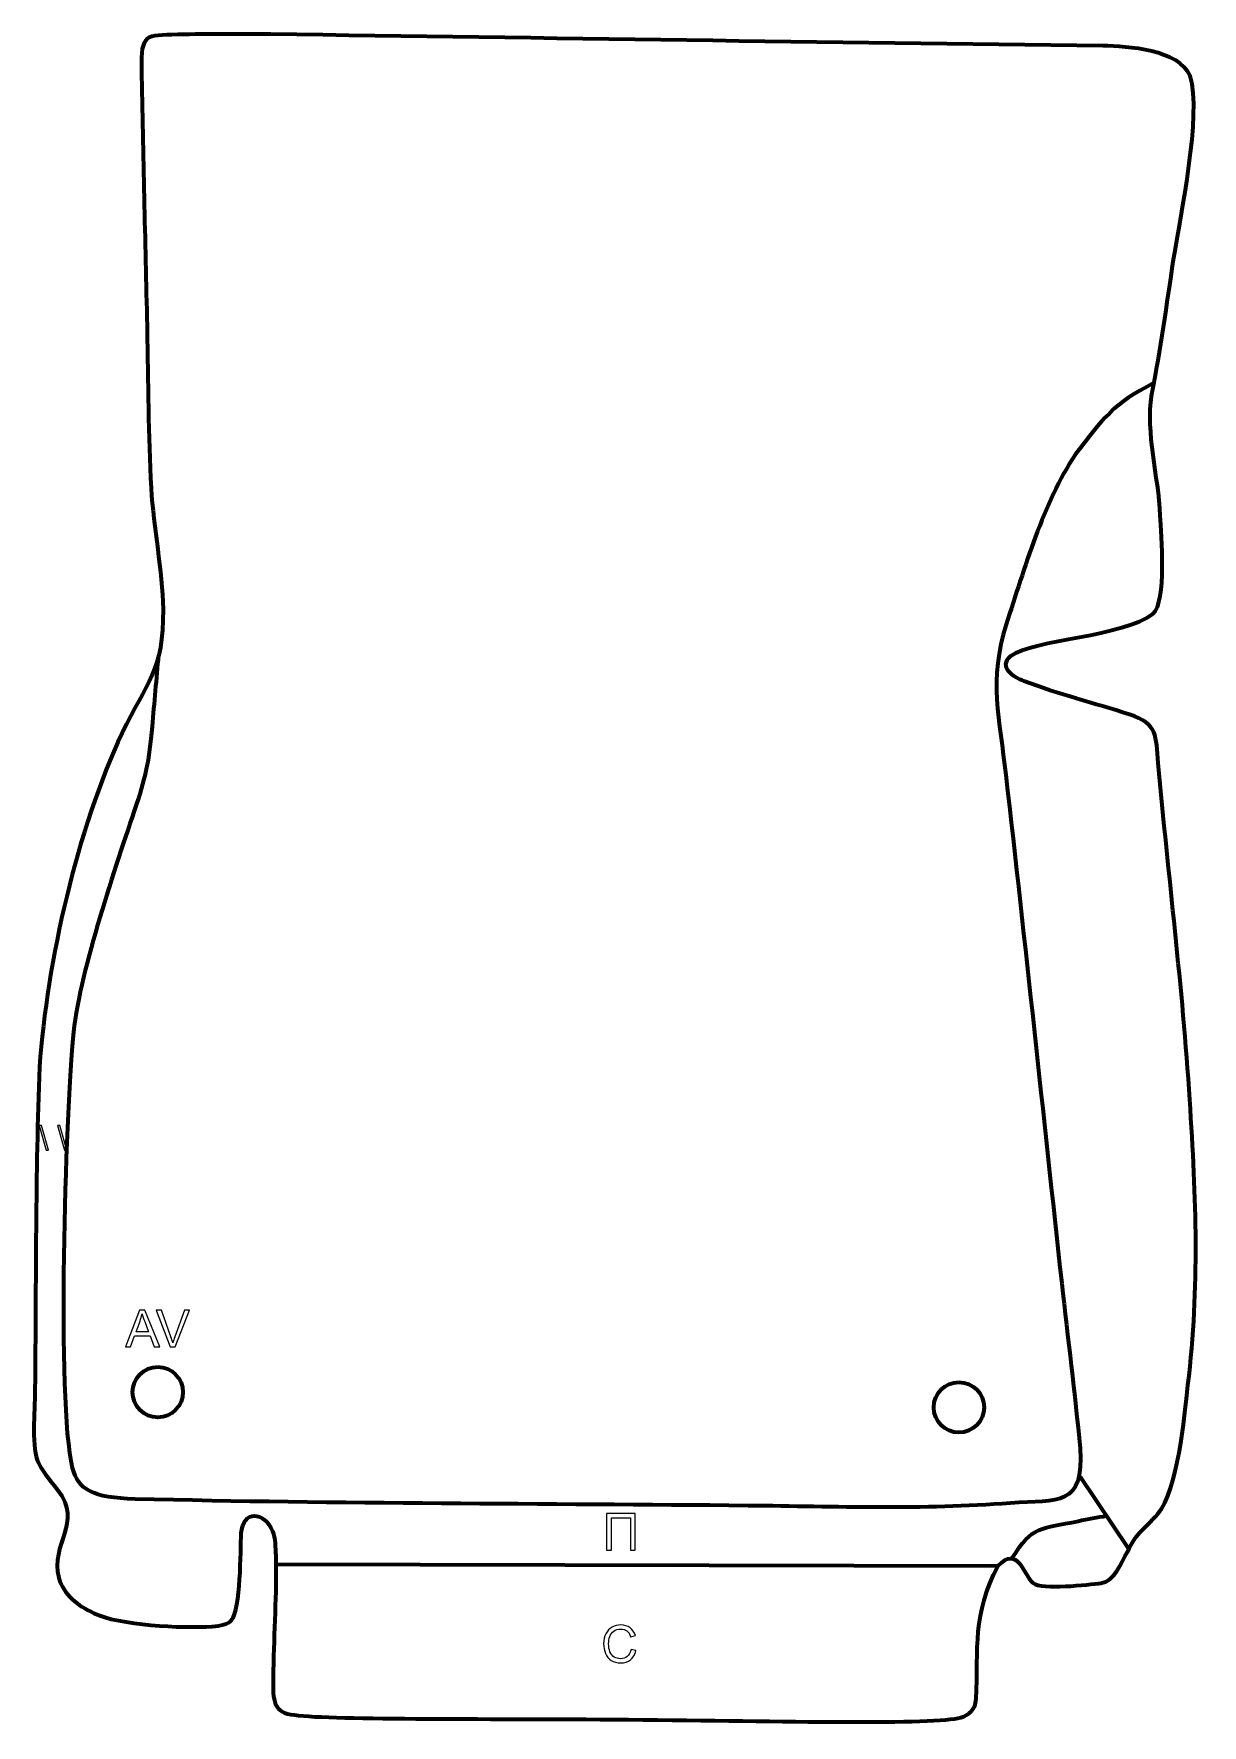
# Model space of a CAD drawing. Header units: millimetres. Extents: x 898 to 1478, y -131 to 708.
import ezdxf

# ---------------------------------------------------------------- set-up
doc = ezdxf.new("R2010")
doc.units = ezdxf.units.MM
doc.header["$MEASUREMENT"] = 0
doc.layers.add('layer 2', color=7, linetype='Continuous')
doc.layers.add('layer 3', color=7, linetype='Continuous')

msp = doc.modelspace()

# ---------------------------------------------------------------- linework, layer by layer
at = {"layer": 'layer 2', "color": 142, "lineweight": 200}
for centre in [(959.8722, 34.1435), (1357.4084, 26.6027)]:
    msp.add_ellipse(centre, major_axis=(0, 12.5), ratio=1, dxfattribs=at)
at = {"layer": 'layer 2', "color": 142, "lineweight": 158}
for points, knots in [([(1454.1959, 534.6918), (1434.0604, 524.7247), (1428.6885, 516.6842), (1415.32, 499.4128), (1415.32, 499.4128), (1399.0473, 474.8693), (1390.0012, 442.9142), (1380.8687, 414.9649), (1380.8687, 414.9649), (1372.0392, 387.9431), (1377.5774, 367.5085), (1380.6911, 340.335), (1380.6911, 340.335), (1390.3178, 256.3193), (1399.1753, 172.2181), (1408.4347, 88.1617), (1408.4347, 88.1617), (1411.4401, 60.9759), (1414.9123, 33.6056), (1417.5419, 6.412), (1417.5419, 6.412), (1419.5029, -22.9134), (1406.9735, -19.1369), (1382.9879, -20.9341), (1382.9879, -20.9341), (1339.3399, -24.2045), (1296.4333, -22.6315), (1252.7742, -22.1614), (1252.7742, -22.1614), (1151.5453, -21.1356), (1049.803, -21.357), (948.65, -18.8778), (948.65, -18.8778), (927.6335, -18.3627), (920.2439, -14.2438), (917.5885, -3.3829), (917.5885, -3.3829), (909.5197, 29.6197), (914.399, 172.2786), (917.8012, 209.5906), (917.8012, 209.5906), (920.9535, 241.6415), (937.3669, 290.0065), (948.3309, 322.4918), (948.3309, 322.4918), (953.7913, 338.6705), (955.7516, 347.2774), (957.193, 364.2814), (957.193, 364.2814), (958.1949, 376.1013), (959.2786, 387.925), (960.3836, 399.7363)], [0, 0, 0, 0, 0.07142857, 0.07142857, 0.07142857, 0.07142857, 0.14285714, 0.14285714, 0.14285714, 0.14285714, 0.21428571, 0.21428571, 0.21428571, 0.21428571, 0.28571429, 0.28571429, 0.28571429, 0.28571429, 0.35714286, 0.35714286, 0.35714286, 0.35714286, 0.42857143, 0.42857143, 0.42857143, 0.42857143, 0.5, 0.5, 0.5, 0.5, 0.57142857, 0.57142857, 0.57142857, 0.57142857, 0.64285714, 0.64285714, 0.64285714, 0.64285714, 0.71428571, 0.71428571, 0.71428571, 0.71428571, 0.78571429, 0.78571429, 0.78571429, 0.78571429, 0.85714286, 0.85714286, 0.85714286, 0.85714286, 1, 1, 1, 1]), ([(1383.7022, -48.4416), (1394.1906, -31.5979), (1397.9617, -33.7856), (1416.7261, -29.7723), (1416.7261, -29.7723), (1421.4222, -28.7679), (1425.9551, -27.7506), (1430.7456, -27.2721)], [0, 0, 0, 0, 0.33333333, 0.33333333, 0.33333333, 0.33333333, 1, 1, 1, 1])]:
    msp.add_open_spline(points, degree=3, knots=knots, dxfattribs=at)
at = {"layer": 'layer 2', "color": 142}
for points, knots in [([(904.4158, 154.2305), (904.4158, 154.2305), (900.9957, 166.457), (900.9957, 166.457), (900.9957, 166.457), (900.9957, 166.457), (902.1578, 166.457), (902.1578, 166.457), (902.1578, 166.457), (902.1578, 166.457), (905.5779, 154.2305), (905.5779, 154.2305), (905.5779, 154.2305), (905.5779, 154.2305), (904.4158, 154.2305), (904.4158, 154.2305)], [0, 0, 0, 0, 0.2, 0.2, 0.2, 0.2, 0.4, 0.4, 0.4, 0.4, 0.6, 0.6, 0.6, 0.6, 1, 1, 1, 1]), ([(913.5966, 154.2305), (913.5966, 154.2305), (910.1765, 166.457), (910.1765, 166.457), (910.1765, 166.457), (910.1765, 166.457), (911.3386, 166.457), (911.3386, 166.457), (911.3386, 166.457), (911.3386, 166.457), (914.7587, 154.2305), (914.7587, 154.2305), (914.7587, 154.2305), (914.7587, 154.2305), (913.5966, 154.2305), (913.5966, 154.2305)], [0, 0, 0, 0, 0.2, 0.2, 0.2, 0.2, 0.4, 0.4, 0.4, 0.4, 0.6, 0.6, 0.6, 0.6, 1, 1, 1, 1]), ([(943.8267, 56.6019), (943.8267, 56.6019), (950.8032, 74.7883), (950.8032, 74.7883), (950.8032, 74.7883), (950.8032, 74.7883), (953.4491, 74.7883), (953.4491, 74.7883), (953.4491, 74.7883), (953.4491, 74.7883), (960.8532, 56.6019), (960.8532, 56.6019), (960.8532, 56.6019), (960.8532, 56.6019), (958.1142, 56.6019), (958.1142, 56.6019), (958.1142, 56.6019), (958.1142, 56.6019), (956.0102, 62.1137), (956.0102, 62.1137), (956.0102, 62.1137), (956.0102, 62.1137), (948.3521, 62.1137), (948.3521, 62.1137), (948.3521, 62.1137), (948.3521, 62.1137), (946.3794, 56.6019), (946.3794, 56.6019), (946.3794, 56.6019), (946.3794, 56.6019), (943.8267, 56.6019), (943.8267, 56.6019)], [0, 0, 0, 0, 0.11111111, 0.11111111, 0.11111111, 0.11111111, 0.22222222, 0.22222222, 0.22222222, 0.22222222, 0.33333333, 0.33333333, 0.33333333, 0.33333333, 0.44444444, 0.44444444, 0.44444444, 0.44444444, 0.55555556, 0.55555556, 0.55555556, 0.55555556, 0.66666667, 0.66666667, 0.66666667, 0.66666667, 0.77777778, 0.77777778, 0.77777778, 0.77777778, 1, 1, 1, 1]), ([(949.0591, 64.0695), (949.0591, 64.0695), (955.2567, 64.0695), (955.2567, 64.0695), (955.2567, 64.0695), (955.2567, 64.0695), (953.3602, 69.1114), (953.3602, 69.1114), (953.3602, 69.1114), (952.7887, 70.6439), (952.3569, 71.9096), (952.0563, 72.9087), (952.0563, 72.9087), (951.8065, 71.7234), (951.4721, 70.5592), (951.053, 69.4077), (951.053, 69.4077), (951.053, 69.4077), (949.0591, 64.0695), (949.0591, 64.0695)], [0, 0, 0, 0, 0.16666667, 0.16666667, 0.16666667, 0.16666667, 0.33333333, 0.33333333, 0.33333333, 0.33333333, 0.5, 0.5, 0.5, 0.5, 0.66666667, 0.66666667, 0.66666667, 0.66666667, 1, 1, 1, 1]), ([(966.0602, 56.6019), (966.0602, 56.6019), (959.0329, 74.7883), (959.0329, 74.7883), (959.0329, 74.7883), (959.0329, 74.7883), (961.6406, 74.7883), (961.6406, 74.7883), (961.6406, 74.7883), (961.6406, 74.7883), (966.365, 61.5718), (966.365, 61.5718), (966.365, 61.5718), (966.7418, 60.5135), (967.0635, 59.5229), (967.3175, 58.5958), (967.3175, 58.5958), (967.5969, 59.5906), (967.9229, 60.5812), (968.2954, 61.5718), (968.2954, 61.5718), (968.2954, 61.5718), (973.1976, 74.7883), (973.1976, 74.7883), (973.1976, 74.7883), (973.1976, 74.7883), (975.6529, 74.7883), (975.6529, 74.7883), (975.6529, 74.7883), (975.6529, 74.7883), (968.5621, 56.6019), (968.5621, 56.6019), (968.5621, 56.6019), (968.5621, 56.6019), (966.0602, 56.6019), (966.0602, 56.6019)], [0, 0, 0, 0, 0.1, 0.1, 0.1, 0.1, 0.2, 0.2, 0.2, 0.2, 0.3, 0.3, 0.3, 0.3, 0.4, 0.4, 0.4, 0.4, 0.5, 0.5, 0.5, 0.5, 0.6, 0.6, 0.6, 0.6, 0.7, 0.7, 0.7, 0.7, 0.8, 0.8, 0.8, 0.8, 1, 1, 1, 1]), ([(1182.5229, -26.0845), (1182.5229, -26.0845), (1196.7977, -26.0845), (1196.7977, -26.0845), (1196.7977, -26.0845), (1196.7977, -26.0845), (1196.7977, -44.2709), (1196.7977, -44.2709), (1196.7977, -44.2709), (1196.7977, -44.2709), (1194.3847, -44.2709), (1194.3847, -44.2709), (1194.3847, -44.2709), (1194.3847, -44.2709), (1194.3847, -28.2181), (1194.3847, -28.2181), (1194.3847, -28.2181), (1194.3847, -28.2181), (1184.9359, -28.2181), (1184.9359, -28.2181), (1184.9359, -28.2181), (1184.9359, -28.2181), (1184.9359, -44.2709), (1184.9359, -44.2709), (1184.9359, -44.2709), (1184.9359, -44.2709), (1182.5229, -44.2709), (1182.5229, -44.2709), (1182.5229, -44.2709), (1182.5229, -44.2709), (1182.5229, -26.0845), (1182.5229, -26.0845)], [0, 0, 0, 0, 0.11111111, 0.11111111, 0.11111111, 0.11111111, 0.22222222, 0.22222222, 0.22222222, 0.22222222, 0.33333333, 0.33333333, 0.33333333, 0.33333333, 0.44444444, 0.44444444, 0.44444444, 0.44444444, 0.55555556, 0.55555556, 0.55555556, 0.55555556, 0.66666667, 0.66666667, 0.66666667, 0.66666667, 0.77777778, 0.77777778, 0.77777778, 0.77777778, 1, 1, 1, 1]), ([(1194.7438, -93.4543), (1194.7438, -93.4543), (1197.1568, -94.0639), (1197.1568, -94.0639), (1197.1568, -94.0639), (1196.653, -96.0408), (1195.7471, -97.5437), (1194.439, -98.5808), (1194.439, -98.5808), (1193.1309, -99.618), (1191.5307, -100.1387), (1189.6384, -100.1387), (1189.6384, -100.1387), (1187.6826, -100.1387), (1186.0909, -99.7408), (1184.8632, -98.9407), (1184.8632, -98.9407), (1183.6355, -98.1448), (1182.7042, -96.9891), (1182.065, -95.4778), (1182.065, -95.4778), (1181.4257, -93.9623), (1181.104, -92.3409), (1181.104, -90.6052), (1181.104, -90.6052), (1181.104, -88.7129), (1181.4638, -87.0619), (1182.1877, -85.6522), (1182.1877, -85.6522), (1182.9116, -84.2425), (1183.9403, -83.1715), (1185.2738, -82.4391), (1185.2738, -82.4391), (1186.6073, -81.7068), (1188.0763, -81.3427), (1189.6765, -81.3427), (1189.6765, -81.3427), (1191.4968, -81.3427), (1193.0251, -81.8041), (1194.2612, -82.7312), (1194.2612, -82.7312), (1195.5016, -83.6583), (1196.3652, -84.958), (1196.852, -86.6344), (1196.852, -86.6344), (1196.852, -86.6344), (1194.4898, -87.1932), (1194.4898, -87.1932), (1194.4898, -87.1932), (1194.0707, -85.8724), (1193.4569, -84.9072), (1192.6568, -84.306), (1192.6568, -84.306), (1191.8567, -83.7007), (1190.8491, -83.4001), (1189.6342, -83.4001), (1189.6342, -83.4001), (1188.2414, -83.4001), (1187.073, -83.7345), (1186.1374, -84.4034), (1186.1374, -84.4034), (1185.2019, -85.0723), (1184.5415, -85.974), (1184.1647, -87.1), (1184.1647, -87.1), (1183.7837, -88.2303), (1183.5932, -89.3945), (1183.5932, -90.5925), (1183.5932, -90.5925), (1183.5932, -92.1377), (1183.8176, -93.4881), (1184.2663, -94.6396), (1184.2663, -94.6396), (1184.715, -95.7953), (1185.4135, -96.6547), (1186.3618, -97.2262), (1186.3618, -97.2262), (1187.3101, -97.7977), (1188.3345, -98.0813), (1189.4394, -98.0813), (1189.4394, -98.0813), (1190.7856, -98.0813), (1191.9202, -97.6918), (1192.8515, -96.9171), (1192.8515, -96.9171), (1193.7828, -96.1382), (1194.4136, -94.9867), (1194.7438, -93.4543)], [0, 0, 0, 0, 0.04347826, 0.04347826, 0.04347826, 0.04347826, 0.08695652, 0.08695652, 0.08695652, 0.08695652, 0.13043478, 0.13043478, 0.13043478, 0.13043478, 0.17391304, 0.17391304, 0.17391304, 0.17391304, 0.2173913, 0.2173913, 0.2173913, 0.2173913, 0.26086957, 0.26086957, 0.26086957, 0.26086957, 0.30434783, 0.30434783, 0.30434783, 0.30434783, 0.34782609, 0.34782609, 0.34782609, 0.34782609, 0.39130435, 0.39130435, 0.39130435, 0.39130435, 0.43478261, 0.43478261, 0.43478261, 0.43478261, 0.47826087, 0.47826087, 0.47826087, 0.47826087, 0.52173913, 0.52173913, 0.52173913, 0.52173913, 0.56521739, 0.56521739, 0.56521739, 0.56521739, 0.60869565, 0.60869565, 0.60869565, 0.60869565, 0.65217391, 0.65217391, 0.65217391, 0.65217391, 0.69565217, 0.69565217, 0.69565217, 0.69565217, 0.73913043, 0.73913043, 0.73913043, 0.73913043, 0.7826087, 0.7826087, 0.7826087, 0.7826087, 0.82608696, 0.82608696, 0.82608696, 0.82608696, 0.86956522, 0.86956522, 0.86956522, 0.86956522, 0.91304348, 0.91304348, 0.91304348, 0.91304348, 1, 1, 1, 1])]:
    msp.add_open_spline(points, degree=3, knots=knots, dxfattribs=at)
at = {"layer": 'layer 2', "color": 142, "lineweight": 158}
for points in [[(1441.7634, -43.624), (1441.7634, -43.624), (1417.6693, -7.8652), (1417.6693, -7.8652)], [(1018.4649, -51.1115), (1018.4649, -51.1115), (1376.8429, -52.0243), (1376.8429, -52.0243)]]:
    msp.add_open_spline(points, degree=3, dxfattribs=at)
at = {"layer": 'layer 3', "color": 242, "lineweight": 158}
msp.add_open_spline([(951.7577, 690.5915), (951.4605, 707.6113), (953.5359, 707.1854), (969.8056, 707.4885), (969.8056, 707.4885), (985.2594, 707.7764), (1000.4965, 707.8649), (1015.9534, 707.656), (1015.9534, 707.656), (1153.6055, 705.7277), (1291.2356, 703.5392), (1428.8936, 701.8946), (1428.8936, 701.8946), (1441.217, 701.7023), (1466.6595, 699.9574), (1472.1476, 686.9635), (1472.1476, 686.9635), (1478.1285, 667.6549), (1467.4, 617.8717), (1463.9298, 595.8777), (1463.9298, 595.8777), (1460.4417, 573.2196), (1457.7102, 551.6394), (1453.0761, 529.0727), (1453.0761, 529.0727), (1450.0872, 509.2844), (1456.4888, 488.8927), (1457.3432, 468.8677), (1457.3432, 468.8677), (1457.785, 459.5966), (1460.6755, 425.8988), (1453.7374, 420.3288), (1453.7374, 420.3288), (1439.3699, 408.7942), (1394.2563, 407.5944), (1383.2042, 399.3816), (1383.2042, 399.3816), (1376.7006, 393.5697), (1384.4886, 388.8415), (1389.6134, 386.8052), (1389.6134, 386.8052), (1407.2815, 380.1534), (1424.3212, 375.9972), (1442.0046, 370.246), (1442.0046, 370.246), (1456.3848, 365.569), (1455.0432, 359.8488), (1456.2866, 346.0762), (1456.2866, 346.0762), (1461.3628, 290.6833), (1468.4099, 234.6239), (1472.016, 179.2295), (1472.016, 179.2295), (1475.0775, 129.6292), (1477.0461, 87.3166), (1471.0813, 37.6013), (1471.0813, 37.6013), (1469.192, 21.6458), (1466.1598, -14.4812), (1456.064, -26.2291), (1456.064, -26.2291), (1448.6396, -34.8684), (1446.9972, -33.5548), (1440.8301, -45.3768), (1440.8301, -45.3768), (1438.3028, -50.2216), (1434.1077, -59.9569), (1428.0352, -60.647), (1428.0352, -60.647), (1421.7024, -61.2638), (1398.4841, -64.1107), (1394.1645, -60.5106), (1394.1645, -60.5106), (1389.3087, -56.4635), (1386.8338, -41.6371), (1376.8429, -52.0243), (1376.8429, -52.0243), (1364.0065, -76.5118), (1367.1545, -92.2592), (1365.9254, -118.1292), (1365.9254, -118.1292), (1365.6784, -123.3267), (1362.5908, -125.9024), (1358.295, -127.2021), (1358.295, -127.2021), (1345.638, -131.0318), (1270.8353, -128.9271), (1193.3767, -128.2724), (1193.3767, -128.2724), (1119.162, -127.6451), (1042.2698, -128.6091), (1025.9651, -125.7237), (1025.9651, -125.7237), (1016.3554, -124.0232), (1016.9993, -118.146), (1017.1542, -103.9521), (1017.1542, -103.9521), (1017.481, -84.8549), (1018.8657, -65.9298), (1018.3875, -46.8075), (1018.3875, -46.8075), (1018.2696, -43.1116), (1018.1235, -38.2813), (1016.8723, -34.7871), (1016.8723, -34.7871), (1012.7089, -25.107), (1002.1767, -23.7944), (1001.2359, -35.9965), (1001.2359, -35.9965), (1000.8703, -44.4199), (1001.214, -73.5743), (996.4518, -78.9931), (996.4518, -78.9931), (994.6999, -80.9866), (991.0761, -81.8058), (986.8634, -82.0712), (986.8634, -82.0712), (971.7586, -83.0225), (940.4075, -81.4875), (928.0924, -75.465), (928.0924, -75.465), (920.2656, -71.6375), (913.1665, -66.5093), (910.8138, -57.9952), (910.8138, -57.9952), (906.1223, -41.017), (923.0153, -30.9341), (910.1271, -14.314), (910.1271, -14.314), (900.4664, -1.856), (898.3459, -1.0057), (898.4128, 15.9987), (898.4128, 15.9987), (898.4386, 22.5412), (898.7947, 29.1027), (898.9002, 35.6533), (898.9002, 35.6533), (899.515, 88.804), (898.9817, 142.401), (901.2081, 195.477), (901.2081, 195.477), (904.768, 247.8139), (919.941, 313.4823), (942.1364, 361.0349), (942.1364, 361.0349), (954.1969, 386.0828), (962.9188, 391.9028), (962.4569, 422.4421), (962.4569, 422.4421), (962.1591, 442.124), (957.6931, 462.4442), (956.5466, 482.5829), (956.5466, 482.5829), (955.0515, 508.844), (955.1257, 535.2027), (954.5794, 561.4974), (954.5794, 561.4974), (954.5794, 561.4974), (954.5461, 562.9804), (954.5461, 562.9804), (954.5461, 562.9804), (953.5669, 605.517), (952.5093, 648.0499), (951.7577, 690.5915)], degree=3, knots=[0, 0, 0, 0, 0.02380952, 0.02380952, 0.02380952, 0.02380952, 0.04761905, 0.04761905, 0.04761905, 0.04761905, 0.07142857, 0.07142857, 0.07142857, 0.07142857, 0.0952381, 0.0952381, 0.0952381, 0.0952381, 0.11904762, 0.11904762, 0.11904762, 0.11904762, 0.14285714, 0.14285714, 0.14285714, 0.14285714, 0.16666667, 0.16666667, 0.16666667, 0.16666667, 0.19047619, 0.19047619, 0.19047619, 0.19047619, 0.21428571, 0.21428571, 0.21428571, 0.21428571, 0.23809524, 0.23809524, 0.23809524, 0.23809524, 0.26190476, 0.26190476, 0.26190476, 0.26190476, 0.28571429, 0.28571429, 0.28571429, 0.28571429, 0.30952381, 0.30952381, 0.30952381, 0.30952381, 0.33333333, 0.33333333, 0.33333333, 0.33333333, 0.35714286, 0.35714286, 0.35714286, 0.35714286, 0.38095238, 0.38095238, 0.38095238, 0.38095238, 0.4047619, 0.4047619, 0.4047619, 0.4047619, 0.42857143, 0.42857143, 0.42857143, 0.42857143, 0.45238095, 0.45238095, 0.45238095, 0.45238095, 0.47619048, 0.47619048, 0.47619048, 0.47619048, 0.5, 0.5, 0.5, 0.5, 0.52380952, 0.52380952, 0.52380952, 0.52380952, 0.54761905, 0.54761905, 0.54761905, 0.54761905, 0.57142857, 0.57142857, 0.57142857, 0.57142857, 0.5952381, 0.5952381, 0.5952381, 0.5952381, 0.61904762, 0.61904762, 0.61904762, 0.61904762, 0.64285714, 0.64285714, 0.64285714, 0.64285714, 0.66666667, 0.66666667, 0.66666667, 0.66666667, 0.69047619, 0.69047619, 0.69047619, 0.69047619, 0.71428571, 0.71428571, 0.71428571, 0.71428571, 0.73809524, 0.73809524, 0.73809524, 0.73809524, 0.76190476, 0.76190476, 0.76190476, 0.76190476, 0.78571429, 0.78571429, 0.78571429, 0.78571429, 0.80952381, 0.80952381, 0.80952381, 0.80952381, 0.83333333, 0.83333333, 0.83333333, 0.83333333, 0.85714286, 0.85714286, 0.85714286, 0.85714286, 0.88095238, 0.88095238, 0.88095238, 0.88095238, 0.9047619, 0.9047619, 0.9047619, 0.9047619, 0.92857143, 0.92857143, 0.92857143, 0.92857143, 0.95238095, 0.95238095, 0.95238095, 0.95238095, 1, 1, 1, 1], dxfattribs=at)

doc.saveas('drawing.dxf')
